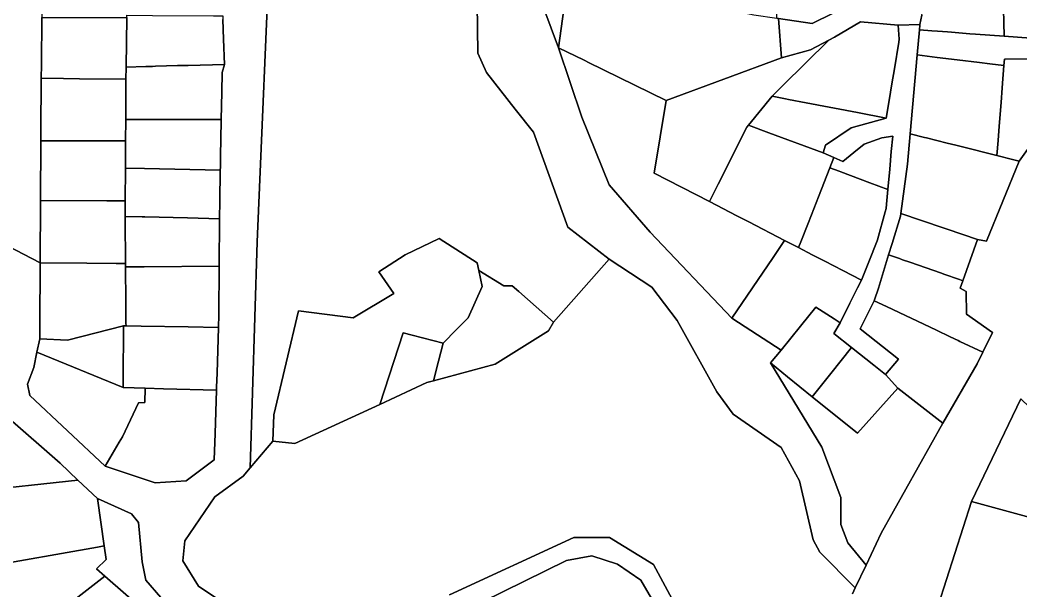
# Model space of a CAD drawing. Header units: inches. Extents: x 469449 to 472390, y 1000542 to 1004361.
# Drawn here: x 471849.2 to 472110.2, y 1001459.7 to 1001608.5 of the extents above; entities that cross this region are included whole.
import ezdxf

# ---------------------------------------------------------------- set-up
doc = ezdxf.new("R2010")
doc.units = ezdxf.units.IN
doc.header["$MEASUREMENT"] = 0
doc.layers.add('Gulele_10_07_New_Parcel', color=7, linetype='Continuous')

msp = doc.modelspace()

# ---------------------------------------------------------------- linework, layer by layer
at = {"layer": 'Gulele_10_07_New_Parcel'}
for points in [[(471837.58, 1001674.76), (471850.6, 1001689.41), (471849.31, 1001668.85), (471851.31, 1001659.5), (471854.64, 1001643.95), (471855.16, 1001641.5), (471855.03, 1001624.26), (471854.94, 1001612.82), (471854.91, 1001609.18), (471854.82, 1001596.89), (471854.79, 1001593.35), (471854.79, 1001593.17), (471854.7, 1001579.56), (471854.69, 1001577.03), (471854.59, 1001561.45), (471854.48, 1001545.26), (471837.37, 1001554.06)], [(471914.72, 1001634.09), (471911.11, 1001550.74), (471909.32, 1001491.8), (471907.44, 1001489.57), (471900.05, 1001484.23), (471892.25, 1001472.73), (471891.7, 1001467.52), (471895.81, 1001460.95), (471900.6, 1001457.66)], [(471968.56, 1001612.81), (471968.74, 1001599.94), (471970.99, 1001594.86), (471978.42, 1001585.3), (471983.26, 1001579.27), (471992.18, 1001554.55), (472002.97, 1001546.18), (471988.48, 1001529.79), (471979.43, 1001537.71), (471977.7, 1001539.22), (471976.4, 1001539.21), (471975.47, 1001539.21), (471968.97, 1001543.24), (471968.57, 1001545.24), (471958.63, 1001551.61), (471949.76, 1001547.35), (471942.89, 1001542.89), (471946.78, 1001537.23), (471936.18, 1001530.87), (471921.91, 1001532.72), (471915.48, 1001505.58), (471915.17, 1001498.73), (471909.32, 1001491.8), (471911.11, 1001550.74), (471914.72, 1001634.09)], [(471982.12, 1001621.88), (471989.79, 1001601.26), (471995.87, 1001583.24), (472003.01, 1001565.53), (472013.64, 1001553.24), (472035.01, 1001530.84), (472038.47, 1001528.58), (472047.85, 1001522.49), (472045.1, 1001519.15), (472058.5, 1001497.14), (472063.46, 1001484.03), (472063.41, 1001477.03), (472065.26, 1001472.25), (472070.02, 1001466.41), (472067.21, 1001460.46), (472057.99, 1001469.77), (472056.22, 1001472.96), (472052.68, 1001488.38), (472047.89, 1001497.07), (472035.31, 1001505.76), (472031.05, 1001511.61), (472020.69, 1001530.23), (472014.13, 1001538.91), (472002.97, 1001546.18), (471992.18, 1001554.55), (471983.26, 1001579.27), (471978.42, 1001585.3), (471970.99, 1001594.86), (471968.74, 1001599.94), (471968.56, 1001612.81)], [(472084.62, 1001609.77), (472084.09, 1001607.37), (472078.36, 1001607.21), (472068.53, 1001608.08), (472061.81, 1001604.03), (472060.32, 1001603.25), (472055.52, 1001600.76), (472047.93, 1001598.69), (472047.13, 1001608.94), (472055.95, 1001607.6), (472066.89, 1001613.03)], [(471837.37, 1001554.06), (471854.48, 1001545.26), (471854.38, 1001528.8), (471854.36, 1001525.94), (471854.36, 1001525.37), (471853.64, 1001521.89), (471852.82, 1001517.92), (471851.22, 1001513.61), (471851.77, 1001510.65), (471871.44, 1001492.21), (471884.52, 1001487.87), (471892.58, 1001488.42), (471899.9, 1001493.9), (471900.14, 1001500.72), (471900.52, 1001512), (471900.54, 1001512.78), (471900.67, 1001516.42), (471901.07, 1001528.38), (471901.09, 1001531.64), (471901.18, 1001544.39), (471901.26, 1001556.71), (471901.26, 1001556.96), (471901.34, 1001561.09), (471901.5, 1001569.4), (471901.52, 1001570.13), (471901.58, 1001573.36), (471901.66, 1001577.32), (471901.76, 1001582.63), (471901.9, 1001589.7), (471902, 1001594.83), (471902.55, 1001596.98), (471902.34, 1001603.53), (471902.18, 1001608.68)], [(472066.5, 1001458.95), (472067.21, 1001460.46), (472070.02, 1001466.41), (472073.94, 1001474.73), (472090.06, 1001503.41), (472099.02, 1001518.9), (472100.48, 1001521.89), (472102.98, 1001527.05), (472096.26, 1001531.87), (472096.17, 1001537.72), (472094.62, 1001538.58), (472095.32, 1001540.57), (472099.1, 1001551.32), (472101.43, 1001550.89), (472109.95, 1001571.75), (472120.74, 1001586.83)], [(471900.6, 1001457.66), (471895.81, 1001460.95), (471891.7, 1001467.52), (471892.25, 1001472.73), (471900.05, 1001484.23), (471907.44, 1001489.57), (471909.32, 1001491.8), (471915.17, 1001498.73), (471920.94, 1001498.08), (471943.09, 1001508.32), (471955.36, 1001513.99), (471957.16, 1001514.47), (471973.22, 1001518.79), (471987.15, 1001527.49), (471988.48, 1001529.79), (472002.97, 1001546.18), (472014.13, 1001538.91), (472020.69, 1001530.23), (472031.05, 1001511.61), (472035.31, 1001505.76), (472047.89, 1001497.07), (472052.68, 1001488.38), (472056.22, 1001472.96), (472057.99, 1001469.77), (472067.21, 1001460.46), (472066.5, 1001458.95)], [(472110.45, 1001509.74), (472097.52, 1001483.03), (472088.85, 1001455.86)], [(471886.02, 1001457.94), (471882.05, 1001462.46), (471881.09, 1001467.25), (471880.13, 1001477.52), (471878.35, 1001479.78), (471869.41, 1001483.79), (471864.33, 1001488.58), (471859.68, 1001492.98), (471845.84, 1001505.07)], [(471881.65, 1001454.55), (471871.34, 1001463.55), (471869.23, 1001465.4), (471871.7, 1001467.84), (471871.19, 1001471.42), (471869.41, 1001483.79), (471878.35, 1001479.78), (471880.13, 1001477.52), (471881.09, 1001467.25), (471882.05, 1001462.46), (471886.02, 1001457.94)], [(471961.32, 1001458.65), (471993.76, 1001473.58), (472003.07, 1001473.58), (472014.57, 1001466.53), (472025.39, 1001446.4)], [(472025.39, 1001446.4), (472014.57, 1001466.53), (472003.07, 1001473.58), (471993.76, 1001473.58), (471961.32, 1001458.65)], [(472015.87, 1001454.55), (472011.22, 1001462.49), (472005.13, 1001466.67), (471998.49, 1001468.86), (471991.85, 1001467.63), (471942.56, 1001443.35)], [(471942.56, 1001443.35), (471991.85, 1001467.63), (471998.49, 1001468.86), (472005.13, 1001466.67), (472011.22, 1001462.49), (472015.87, 1001454.55)]]:
    msp.add_lwpolyline(points, dxfattribs=at)
for points in [[(472066.89, 1001613.03), (472055.95, 1001607.6), (472047.13, 1001608.94), (472046.74, 1001609), (472046.4, 1001628.59), (472052.42, 1001631.88), (472081.2, 1001629.72), (472084.21, 1001629.04), (472074.39, 1001618.96)], [(472105.81, 1001615), (472106.06, 1001604.3), (472098.62, 1001604.86), (472097.09, 1001604.98), (472092.35, 1001605.33), (472091.26, 1001605.42), (472088.63, 1001605.62), (472087.15, 1001605.73), (472083.97, 1001605.97), (472084.08, 1001607.19), (472084.09, 1001607.37), (472084.62, 1001609.77), (472086.08, 1001616.32), (472086.76, 1001619.41), (472088.05, 1001623.29), (472089.95, 1001626.56), (472092.62, 1001628.79), (472095.81, 1001630.08), (472104.51, 1001630.86), (472105.45, 1001630.83)], [(472133.39, 1001617.71), (472126.58, 1001602.83), (472125.91, 1001602.87), (472119.19, 1001603.34), (472117.81, 1001603.44), (472113.05, 1001603.77), (472106.06, 1001604.3), (472105.81, 1001615), (472105.45, 1001630.83), (472109.05, 1001630.7), (472113.96, 1001630.52), (472138.47, 1001629.65), (472138.47, 1001628.79)], [(471992.2, 1001619.83), (471991.11, 1001611.4), (471989.79, 1001601.26), (471982.12, 1001621.88)], [(472047.93, 1001598.69), (472017.89, 1001587.57), (471997.45, 1001597.57), (471996.78, 1001597.9), (471996.45, 1001598.06), (471989.79, 1001601.26), (471991.11, 1001611.4), (471992.2, 1001619.83), (472001.35, 1001617.96), (472008.31, 1001616.54), (472017.45, 1001614.67), (472028.78, 1001612.36), (472029.29, 1001612.25), (472033.66, 1001611.36), (472039.5, 1001610.17), (472040.72, 1001609.92), (472046.74, 1001609), (472047.13, 1001608.94)], [(471876.93, 1001596.27), (471876.88, 1001593.1), (471864.77, 1001593.24), (471860.57, 1001593.29), (471854.79, 1001593.35), (471854.82, 1001596.89), (471854.91, 1001609.18), (471865.23, 1001609.19), (471869.8, 1001609.2), (471873.55, 1001609.2), (471877.1, 1001609.21)], [(471882.04, 1001596.42), (471876.93, 1001596.27), (471877.1, 1001609.21), (471877.11, 1001609.79), (471883.81, 1001609.75), (471899.73, 1001609.66), (471902.15, 1001609.64), (471902.18, 1001608.68), (471902.34, 1001603.53), (471902.55, 1001596.98), (471893.12, 1001596.72), (471890.35, 1001596.65), (471884.58, 1001596.49), (471883.76, 1001596.46)], [(472076.02, 1001587.53), (472075.25, 1001582.96), (472067.75, 1001584.4), (472054.42, 1001586.95), (472049.76, 1001587.84), (472049, 1001587.99), (472045.49, 1001588.66), (472048.23, 1001591.36), (472060.32, 1001603.25), (472061.81, 1001604.03), (472068.53, 1001608.08), (472078.36, 1001607.21), (472078.7, 1001603.51), (472078.58, 1001602.78), (472077.41, 1001595.85), (472076.75, 1001591.87)], [(472084.08, 1001607.19), (472083.97, 1001605.97), (472083.38, 1001599.44), (472081.53, 1001578.85), (472080.82, 1001570.99), (472079.1, 1001558.05), (472079.02, 1001557.41), (472076.83, 1001550.27), (472075.92, 1001547.32), (472073.25, 1001538.58), (472072.22, 1001535.57), (472072.11, 1001535.36), (472068.51, 1001528), (472078.51, 1001520.08), (472075.06, 1001516.13), (472072.02, 1001518.55), (472066.23, 1001523.15), (472061.62, 1001526.81), (472063.28, 1001529.6), (472065.81, 1001534.7), (472067.79, 1001538.68), (472068.8, 1001540.72), (472070.72, 1001545.5), (472072.9, 1001550.93), (472073.02, 1001551.22), (472075.01, 1001558.5), (472075.25, 1001559.38), (472075.36, 1001560.51), (472075.71, 1001564.35), (472076.19, 1001569.65), (472076.61, 1001574.24), (472076.98, 1001578.23), (472074.13, 1001577.8), (472069.56, 1001576.16), (472066.85, 1001574), (472063.96, 1001571.69), (472061.6, 1001572.71), (472058.79, 1001573.93), (472059.4, 1001575.91), (472066.12, 1001580.47), (472075.25, 1001582.96), (472076.02, 1001587.53), (472076.75, 1001591.87), (472077.41, 1001595.85), (472078.58, 1001602.78), (472078.7, 1001603.51), (472078.36, 1001607.21), (472084.09, 1001607.37)], [(472106.15, 1001598.35), (472106.02, 1001596.67), (472102.35, 1001597.12), (472099.66, 1001597.45), (472093.83, 1001598.16), (472088.56, 1001598.81), (472083.38, 1001599.44), (472083.97, 1001605.97), (472087.15, 1001605.73), (472088.63, 1001605.62), (472091.26, 1001605.42), (472092.35, 1001605.33), (472097.09, 1001604.98), (472098.62, 1001604.86), (472106.06, 1001604.3), (472113.05, 1001603.77), (472113.22, 1001598.44)], [(472031.41, 1001565.75), (472029.13, 1001561.21), (472014.73, 1001568.65), (472017.89, 1001587.57), (472047.93, 1001598.69), (472055.52, 1001600.76), (472060.32, 1001603.25), (472048.23, 1001591.36), (472045.49, 1001588.66), (472039.31, 1001581.14), (472038.89, 1001580.63)], [(472117.81, 1001603.44), (472119.19, 1001603.34), (472125.91, 1001602.87), (472126.58, 1001602.83), (472124.52, 1001593.68), (472120.74, 1001586.83), (472109.95, 1001571.75), (472108.26, 1001572.18), (472104.17, 1001573.22), (472104.48, 1001577.09), (472104.78, 1001580.87), (472105.26, 1001587.07), (472105.56, 1001590.83), (472106.02, 1001596.67), (472106.15, 1001598.35), (472113.22, 1001598.44), (472113.05, 1001603.77)], [(471996.45, 1001598.06), (471996.78, 1001597.9), (471997.45, 1001597.57), (472017.89, 1001587.57), (472014.73, 1001568.65), (472029.13, 1001561.21), (472036.29, 1001557.51), (472039.45, 1001555.88), (472048.76, 1001551.07), (472045.76, 1001546.66), (472035.01, 1001530.84), (472013.64, 1001553.24), (472003.01, 1001565.53), (471995.87, 1001583.24), (471989.79, 1001601.26)], [(472104.48, 1001577.09), (472104.17, 1001573.22), (472094.87, 1001575.53), (472093.48, 1001575.87), (472091.18, 1001576.45), (472085.81, 1001577.78), (472085.24, 1001577.92), (472081.53, 1001578.85), (472083.38, 1001599.44), (472088.56, 1001598.81), (472093.83, 1001598.16), (472099.66, 1001597.45), (472102.35, 1001597.12), (472106.02, 1001596.67), (472105.56, 1001590.83), (472105.26, 1001587.07), (472104.78, 1001580.87)], [(471881.67, 1001582.59), (471876.81, 1001582.57), (471876.82, 1001583.31), (471876.83, 1001584.58), (471876.88, 1001593.1), (471876.93, 1001596.27), (471882.04, 1001596.42), (471883.76, 1001596.46), (471884.58, 1001596.49), (471890.35, 1001596.65), (471893.12, 1001596.72), (471902.55, 1001596.98), (471902, 1001594.83), (471901.9, 1001589.7), (471901.76, 1001582.63), (471893.42, 1001582.61)], [(471876.78, 1001577.03), (471872.66, 1001577.03), (471869.91, 1001577.03), (471858.8, 1001577.03), (471854.69, 1001577.03), (471854.7, 1001579.56), (471854.79, 1001593.17), (471854.79, 1001593.35), (471860.57, 1001593.29), (471864.77, 1001593.24), (471876.88, 1001593.1), (471876.83, 1001584.58), (471876.82, 1001583.31), (471876.81, 1001582.57)], [(472059.4, 1001575.91), (472058.79, 1001573.93), (472044.66, 1001579.16), (472039.31, 1001581.14), (472045.49, 1001588.66), (472049, 1001587.99), (472049.76, 1001587.84), (472054.42, 1001586.95), (472067.75, 1001584.4), (472075.25, 1001582.96), (472066.12, 1001580.47)], [(471901.52, 1001570.13), (471901.5, 1001569.4), (471881.69, 1001569.84), (471876.73, 1001569.95), (471876.74, 1001571.04), (471876.78, 1001577.03), (471876.81, 1001582.57), (471881.67, 1001582.59), (471893.42, 1001582.61), (471901.76, 1001582.63), (471901.66, 1001577.32), (471901.58, 1001573.36)], [(472052.96, 1001550.66), (472052.39, 1001549.2), (472048.76, 1001551.07), (472039.45, 1001555.88), (472036.29, 1001557.51), (472029.13, 1001561.21), (472031.41, 1001565.75), (472038.89, 1001580.63), (472039.31, 1001581.14), (472044.66, 1001579.16), (472058.79, 1001573.93), (472061.6, 1001572.71), (472060.55, 1001570.03), (472057.58, 1001562.45), (472055.75, 1001557.78), (472054.79, 1001555.32)], [(471876.78, 1001577.03), (471876.74, 1001571.04), (471876.73, 1001569.95), (471876.67, 1001561.39), (471872.81, 1001561.4), (471871.85, 1001561.4), (471854.59, 1001561.45), (471854.69, 1001577.03), (471858.8, 1001577.03), (471869.91, 1001577.03), (471872.66, 1001577.03)], [(472076.61, 1001574.24), (472076.19, 1001569.65), (472075.71, 1001564.35), (472071.01, 1001566.11), (472068.45, 1001567.07), (472063.43, 1001568.95), (472063, 1001569.12), (472060.55, 1001570.03), (472061.6, 1001572.71), (472063.96, 1001571.69), (472066.85, 1001574), (472069.56, 1001576.16), (472074.13, 1001577.8), (472076.98, 1001578.23)], [(472109.95, 1001571.75), (472101.43, 1001550.89), (472099.1, 1001551.32), (472098.55, 1001551.51), (472095.79, 1001552.43), (472079.1, 1001558.05), (472080.82, 1001570.99), (472081.53, 1001578.85), (472085.24, 1001577.92), (472085.81, 1001577.78), (472091.18, 1001576.45), (472093.48, 1001575.87), (472094.87, 1001575.53), (472104.17, 1001573.22), (472108.26, 1001572.18)], [(471901.26, 1001556.96), (471901.26, 1001556.71), (471892.92, 1001556.92), (471881.84, 1001557.2), (471881.11, 1001557.21), (471876.64, 1001557.32), (471876.67, 1001561.39), (471876.73, 1001569.95), (471881.69, 1001569.84), (471901.5, 1001569.4), (471901.34, 1001561.09)], [(472070.72, 1001545.5), (472068.8, 1001540.72), (472063.95, 1001543.22), (472059.29, 1001545.63), (472055.97, 1001547.35), (472052.39, 1001549.2), (472052.96, 1001550.66), (472054.79, 1001555.32), (472055.75, 1001557.78), (472057.58, 1001562.45), (472060.55, 1001570.03), (472063, 1001569.12), (472063.43, 1001568.95), (472068.45, 1001567.07), (472071.01, 1001566.11), (472075.71, 1001564.35), (472075.36, 1001560.51), (472075.25, 1001559.38), (472075.01, 1001558.5), (472073.02, 1001551.22), (472072.9, 1001550.93)], [(471876.64, 1001556.53), (471876.74, 1001545.07), (471874.34, 1001545.09), (471866.65, 1001545.16), (471854.48, 1001545.26), (471854.59, 1001561.45), (471871.85, 1001561.4), (471872.81, 1001561.4), (471876.67, 1001561.39), (471876.64, 1001557.32)], [(471881.63, 1001544.2), (471876.75, 1001544.15), (471876.74, 1001545.07), (471876.64, 1001556.53), (471876.64, 1001557.32), (471881.11, 1001557.21), (471881.84, 1001557.2), (471892.92, 1001556.92), (471901.26, 1001556.71), (471901.18, 1001544.39)], [(472099.1, 1001551.32), (472095.32, 1001540.57), (472094.41, 1001540.89), (472090.32, 1001542.31), (472089.75, 1001542.51), (472081.46, 1001545.39), (472079.56, 1001546.05), (472078.76, 1001546.33), (472075.92, 1001547.32), (472076.83, 1001550.27), (472079.02, 1001557.41), (472079.1, 1001558.05), (472095.79, 1001552.43), (472098.55, 1001551.51)], [(471969.82, 1001539.02), (471966.18, 1001530.86), (471963.17, 1001527.83), (471959.64, 1001524.27), (471951.57, 1001526.33), (471949.18, 1001526.94), (471943.09, 1001508.32), (471920.94, 1001498.08), (471915.17, 1001498.73), (471915.48, 1001505.58), (471921.91, 1001532.72), (471936.18, 1001530.87), (471946.78, 1001537.23), (471942.89, 1001542.89), (471949.76, 1001547.35), (471958.63, 1001551.61), (471968.57, 1001545.24), (471968.97, 1001543.24)], [(472065.81, 1001534.7), (472063.28, 1001529.6), (472061.74, 1001530.59), (472056.9, 1001533.69), (472052.9, 1001528.74), (472047.85, 1001522.49), (472038.47, 1001528.58), (472035.01, 1001530.84), (472045.76, 1001546.66), (472048.76, 1001551.07), (472052.39, 1001549.2), (472055.97, 1001547.35), (472059.29, 1001545.63), (472063.95, 1001543.22), (472068.8, 1001540.72), (472067.79, 1001538.68)], [(471876.88, 1001529.5), (471876.89, 1001528.8), (471876.27, 1001528.82), (471861.59, 1001525.09), (471854.36, 1001525.37), (471854.36, 1001525.94), (471854.38, 1001528.8), (471854.48, 1001545.26), (471866.65, 1001545.16), (471874.34, 1001545.09), (471876.74, 1001545.07), (471876.75, 1001544.15), (471876.83, 1001534.96)], [(472102.98, 1001527.05), (472100.48, 1001521.89), (472094.49, 1001524.73), (472094.07, 1001524.94), (472091.94, 1001525.95), (472088.39, 1001527.63), (472075.32, 1001533.84), (472072.11, 1001535.36), (472072.22, 1001535.57), (472073.25, 1001538.58), (472075.92, 1001547.32), (472078.76, 1001546.33), (472079.56, 1001546.05), (472081.46, 1001545.39), (472089.75, 1001542.51), (472090.32, 1001542.31), (472094.41, 1001540.89), (472095.32, 1001540.57), (472094.62, 1001538.58), (472096.17, 1001537.72), (472096.26, 1001531.87)], [(471901.09, 1001531.64), (471901.07, 1001528.38), (471893.11, 1001528.52), (471880.82, 1001528.74), (471876.89, 1001528.8), (471876.88, 1001529.5), (471876.83, 1001534.96), (471876.75, 1001544.15), (471881.63, 1001544.2), (471901.18, 1001544.39)], [(471968.97, 1001543.24), (471975.47, 1001539.21), (471976.4, 1001539.21), (471977.7, 1001539.22), (471979.43, 1001537.71), (471988.48, 1001529.79), (471987.15, 1001527.49), (471973.22, 1001518.79), (471957.16, 1001514.47), (471958.45, 1001519.59), (471959.64, 1001524.27), (471963.17, 1001527.83), (471966.18, 1001530.86), (471969.82, 1001539.02)], [(472099.02, 1001518.9), (472090.06, 1001503.41), (472078.34, 1001512.54), (472075.06, 1001516.13), (472078.51, 1001520.08), (472068.51, 1001528), (472072.11, 1001535.36), (472075.32, 1001533.84), (472088.39, 1001527.63), (472091.94, 1001525.95), (472094.07, 1001524.94), (472094.49, 1001524.73), (472100.48, 1001521.89)], [(472060.8, 1001516.34), (472056, 1001510.33), (472049.56, 1001515.54), (472045.1, 1001519.15), (472047.85, 1001522.49), (472052.9, 1001528.74), (472056.9, 1001533.69), (472061.74, 1001530.59), (472063.28, 1001529.6), (472061.62, 1001526.81), (472066.23, 1001523.15)], [(471876.16, 1001514.55), (471876.15, 1001512.68), (471853.64, 1001521.89), (471854.36, 1001525.37), (471861.59, 1001525.09), (471876.27, 1001528.82)], [(471900.54, 1001512.78), (471900.52, 1001512), (471886.69, 1001512.39), (471881.9, 1001512.52), (471876.15, 1001512.68), (471876.16, 1001514.55), (471876.27, 1001528.82), (471876.89, 1001528.8), (471880.82, 1001528.74), (471893.11, 1001528.52), (471901.07, 1001528.38), (471900.67, 1001516.42)], [(471955.36, 1001513.99), (471943.09, 1001508.32), (471949.18, 1001526.94), (471951.57, 1001526.33), (471959.64, 1001524.27), (471958.45, 1001519.59), (471957.16, 1001514.47)], [(471875.1, 1001498.45), (471871.44, 1001492.21), (471851.77, 1001510.65), (471851.22, 1001513.61), (471852.82, 1001517.92), (471853.64, 1001521.89), (471876.15, 1001512.68), (471881.9, 1001512.52), (471881.78, 1001508.83), (471880.18, 1001508.71), (471875.96, 1001499.9)], [(472078.34, 1001512.54), (472067.76, 1001500.82), (472056, 1001510.33), (472060.8, 1001516.34), (472066.23, 1001523.15), (472072.02, 1001518.55), (472075.06, 1001516.13)], [(472049.56, 1001515.54), (472056, 1001510.33), (472067.76, 1001500.82), (472078.34, 1001512.54), (472090.06, 1001503.41), (472073.94, 1001474.73), (472070.02, 1001466.41), (472065.26, 1001472.25), (472063.41, 1001477.03), (472063.46, 1001484.03), (472058.5, 1001497.14), (472045.1, 1001519.15)], [(471864.33, 1001488.58), (471836.84, 1001485.59), (471834.88, 1001498.64), (471837.07, 1001514.08), (471844, 1001508.11), (471845.84, 1001505.07), (471859.68, 1001492.98)], [(471892.58, 1001488.42), (471884.52, 1001487.87), (471871.44, 1001492.21), (471875.1, 1001498.45), (471875.96, 1001499.9), (471880.18, 1001508.71), (471881.78, 1001508.83), (471881.9, 1001512.52), (471886.69, 1001512.39), (471900.52, 1001512), (471900.14, 1001500.72), (471899.9, 1001493.9)], [(472130.34, 1001490.66), (472125.46, 1001475.39), (472124.52, 1001475.64), (472123.3, 1001475.98), (472119.54, 1001477.01), (472097.52, 1001483.03), (472110.45, 1001509.74), (472121.71, 1001498.94), (472127.42, 1001493.46)], [(471869.45, 1001471.12), (471839.67, 1001465.87), (471839.02, 1001471.05), (471838.99, 1001471.27), (471836.84, 1001485.59), (471864.33, 1001488.58), (471869.41, 1001483.79), (471871.19, 1001471.42)], [(472123.07, 1001454.49), (472113.96, 1001453.86), (472108.7, 1001454.28), (472095.64, 1001455.32), (472088.85, 1001455.86), (472097.52, 1001483.03), (472119.54, 1001477.01), (472123.3, 1001475.98), (472124.52, 1001475.64), (472125.46, 1001475.39)], [(471871.34, 1001463.55), (471852.25, 1001448.63), (471849.14, 1001452.17), (471839.67, 1001465.87), (471869.45, 1001471.12), (471871.19, 1001471.42), (471871.7, 1001467.84), (471869.23, 1001465.4)], [(471864.55, 1001436.84), (471863.51, 1001435.77), (471852.25, 1001448.63), (471871.34, 1001463.55), (471881.65, 1001454.55), (471878.14, 1001450.92), (471871.3, 1001443.83), (471870.7, 1001443.22), (471865.12, 1001437.43)]]:
    msp.add_lwpolyline(points, close=True, dxfattribs=at)

doc.saveas('drawing.dxf')
